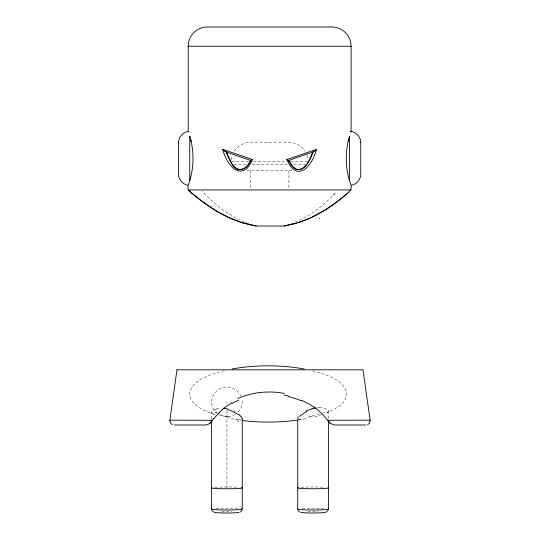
<?xml version="1.0" encoding="UTF-8"?>
<svg xmlns="http://www.w3.org/2000/svg" width="540" height="540" viewBox="0 0 540 540"><rect width="100%" height="100%" fill="white"/><g stroke="black" fill="none" stroke-linecap="round" stroke-linejoin="round"><path stroke-width="0.41" stroke-dasharray="2.7 2.03" d="M231.35 159.516L232.301 155.25M328.455 410.724A22.457 4.84 8.2 0 1 328.394 411.109C328.097 412.756 324.979 413.714 323.973 412.385M319.471 413.89A111.584 107.339 0 0 1 311.499 416.009L309.724 416.441C306.902 418.932 302.569 419.634 298.87 419.229M234.293 151.085C237.843 145.773 243.999 142.411 250.398 142.378L288.887 142.378C295.286 142.411 301.442 145.773 304.992 151.085M335.313 193.091C323.46 205.457 309.771 216.567 293.605 222.689M328.003 412L326.963 412.648C335.59 408.962 348.334 402.759 346.505 391.439C340.956 377.987 324.533 374.288 311.918 370.602M291.472 223.452L292.187 223.202M216.074 409.28L213.138 410.42L211.707 411.811L211.585 419.6M224.343 370.602C211.511 374.497 192.348 378.473 189.439 393.964C190.843 405.756 204.181 410.562 213.766 414.302L211.633 412.688M240.962 419.749L237.769 419.877M297.871 419.999L303.264 419.141M226.922 416.792C231.208 418.082 235.879 420.552 240.793 420.323M231.802 161.615L248.582 161.615M253.368 161.615L285.916 161.615M290.702 161.615L307.483 161.615M233.861 164.268L245.383 164.268M251.964 164.268L287.321 164.268M293.902 164.268L305.424 164.268M246.962 170.681L292.322 170.681M319.43 407.714C322.421 407.882 326.477 407.902 328.334 410.704M236.196 419.681L237.661 419.863M215.372 414.7L213.941 414.362M228.015 416.759L218.565 414.416M247.928 223.276L248.65 223.519M246.49 222.763L245.066 222.217M244.357 221.94C227.981 215.278 214.137 203.762 202.068 191.045M212.328 413.593L211.937 413.228M306.983 155.25L307.935 159.516M328.401 411.109L328.401 418.777M288.887 170.681L288.887 189.088M250.398 170.681L250.398 189.088M226.922 402.044L226.922 403.751M226.922 410.211L226.922 487.877M333.275 194.987A54.047 1.026 -43.8 0 1 334.496 193.894M242.217 400.99A15.336 14.756 0 0 1 237.769 412.472M235.21 414.45A15.336 14.756 0 0 1 213.462 409.111A15.336 14.756 0 0 1 220.55 388.625A15.336 14.756 0 0 1 241.292 396.887M215.015 487.31A15.336 0.898 0 0 1 238.829 487.31M301.158 487.31A15.336 0.898 0 0 1 324.972 487.31M324.02 412.371A15.336 14.756 0 0 1 323.44 412.904M321.55 414.329A15.336 14.756 0 0 1 309.724 416.441M317.453 407.7A16.497 7.925 -19.4 0 1 319.511 407.612M238.997 421.22A40.25 13.372 38 0 1 237.647 421.22M216.506 408.719A16.342 7.945 17.2 0 1 221.177 408.146M215.791 409.138A16.713 6.176 11 0 1 216.689 408.922M211.673 412.682A22.14 5.076 -9 0 1 211.572 412.358M217.154 412.877A33.352 8.019 -15.7 0 1 214.778 412.58M216.074 508.451A15.336 0.898 0 0 1 237.769 508.451M302.218 508.451A15.336 0.898 0 0 1 323.912 508.451M221.738 511.643A12.13 0.716 0 0 1 232.106 511.643M307.881 511.643A12.13 0.716 0 0 1 318.249 511.643"/><path stroke-width="0.81" d="M242.257 509.085L242.257 419.6M328.401 509.085L328.401 420.39M178.538 142.573C178.484 137.106 182.831 132.26 188.183 131.423L188.183 46.244A19.244 19.244 0 0 1 207.421 27L331.857 27A19.244 19.244 0 0 1 351.101 46.244L351.101 131.423C356.393 132.239 360.821 137.099 360.747 142.573M177.005 369.812L362.981 369.812L370.136 420.181L369.954 421.895L369.063 423.549L367.524 424.663M172.476 424.663L170.937 423.549L170.046 421.895L169.864 420.181L176.972 369.812M351.088 131.497L350.946 131.983M189.763 180.671C194.069 166.219 194.062 150.572 189.763 136.127L189.763 180.671C189.054 183.775 186.773 187.13 188.548 190.256M316.568 149.33C312.059 166.293 297.398 183.398 286.767 159.556L316.568 149.33L314.726 150.998M252.511 159.556C242.278 182.966 227.043 166.367 222.716 149.33L252.511 159.556L250.945 160.238M225.848 151.801L250.574 160.454C248.204 166.651 240.01 174.089 234.421 166.644M250.574 160.454C246.969 171.16 235.21 173.097 230.891 161.69M298.161 416.853L297.729 418.048L298.391 419.04M242.035 510.266L240.232 512.062M328.178 510.266L326.12 512.217M211.046 421.868L213.651 418.419M241.913 419.283L242.21 418.129M348.874 191.95C354.598 187.609 348.057 180.164 347.99 174.515C345.229 161.852 345.87 148.541 349.522 136.127L349.522 180.671M219.166 412.567L222.224 409.921M348.773 192.044L348.172 192.578M347.969 192.76L347.193 193.448M346.99 193.617L344.331 195.905M346.478 194.062L341.631 198.14M343.973 196.209C330.365 207.63 315.016 217.357 297.979 222.723M340.787 198.828L341.213 198.484M339.896 199.53L340.349 199.172M339.444 199.894L335.522 202.898M314.604 151.092L314.577 151.112A2.106 0.749 -35.2 0 1 313.423 151.841M334.469 203.668L334.996 203.283M333.929 204.059L326.18 209.331M325.1 210.013L310.763 217.775M232.085 403.339L238.7 400.14M306.106 411.062L312.039 408.827M309.258 218.45L296.399 223.202L284.074 226.004L256.014 226.004L243.013 223.02M296.98 169.547L292.754 166.455L288.704 160.454L313.436 151.801M296.494 223.175L284.074 226.004M351.567 185.234C356.738 184.316 360.788 179.482 360.747 174.224L360.747 142.533M231.991 368.975C255.839 364.784 280.429 364.784 304.276 368.975M297.101 420.127C278.991 422.577 260.557 422.766 242.419 420.518M370.116 420.181L327.807 420.275L322.616 414.281L316.703 409.077L309.805 404.406L301.934 400.41M188.183 46.244L351.101 46.244M288.671 161.615L290.027 161.615M188.183 189.925L351.101 189.925M174.103 425.007L205.551 425L207.65 424.582L209.554 423.509A9.727 5.339 -77.1 0 0 209.669 423.407M365.897 425.007L334.402 425L330.446 423.509A9.727 5.339 77.1 0 1 330.318 423.407M212.193 420.275L169.884 420.181M256.014 226.004L241.853 222.662L228.994 217.708M284.074 395.118L288.745 396.07M255.211 225.382L255.947 225.551M227.88 409.637L234.738 412.128M187.718 185.234C182.547 184.316 178.497 179.482 178.538 174.224L178.538 142.533M297.101 169.587C306.41 170.897 309.744 158.308 312.937 151.976C309.461 164.72 296.966 179.543 288.711 160.454M242.163 222.763L231.458 218.801M286.767 159.556L288.353 160.238M230.668 218.457L216.027 210.857L200.961 200.583M227.664 217.087L220.043 213.179M218.835 212.497L206.915 204.944L195.399 196.162M213.867 512.217L211.808 510.266M299.754 512.062L297.952 510.266M238.37 414.194L238.937 414.585M224.681 151.092L224.708 151.112A2.106 0.749 35.3 0 0 225.862 151.841M224.586 151.018L222.757 149.378M200.016 199.854L200.482 200.219M199.55 199.496L192.146 193.421M195.035 195.865L193.651 194.704M193.293 194.4L191.876 193.185M191.977 193.273L191.356 192.74M191.673 193.016L188.953 190.62M190.654 192.125L189.857 191.423M189.149 190.796L188.514 190.222M327.807 420.275L328.954 421.868M230.513 160.981L226.651 152.705M230.148 160.353L229.547 159.206M227.09 153.826L226.348 151.976M297.729 419.6L297.729 509.085M211.585 420.39L211.585 509.085M319.356 218.417A61.898 0.338 -40.9 0 1 319.613 218.201M188.669 131.463A26.095 1.748 79.2 0 1 189.068 132.091M191.174 141.352A26.42 0.796 75.6 0 1 190.816 139.793M350.217 132.091A26.095 1.748 -79.2 0 1 350.615 131.463M348.469 139.793A26.42 0.796 -75.6 0 1 348.111 141.352M229.345 159.327A79.63 73.373 -74.9 0 1 226.881 153.927M234.218 166.853A33.548 30.537 -78.5 0 1 229.972 160.468M213.921 418.649A59.441 57.652 82.5 0 1 219.362 412.783M222.028 409.685A68.519 67.169 41 0 1 231.869 402.968M237.884 398.452A76.005 72.225 5 0 1 284.411 393.458M288.576 396.698A74.878 69.667 -0.9 0 1 301.671 400.943M330.345 423.238A7.216 3.746 74.7 0 1 329.123 421.862M210.877 421.862A7.216 3.746 -74.7 0 1 209.655 423.238M330.318 423.509A7.216 3.949 77 0 1 329.009 422.152M210.992 422.152A7.216 3.949 -77 0 1 209.682 423.509M241.663 487.627A15.336 0.898 0 0 1 227.657 488.774A15.336 0.898 0 0 1 211.842 487.708M328.144 487.708A15.336 0.898 0 0 1 312.329 488.774A15.336 0.898 0 0 1 298.323 487.627M299.579 416.455A13.919 3.382 -25.4 0 1 306.909 411.46M312.039 408.699A16.497 7.925 -19.4 0 1 316.022 407.869M240.53 416.023A14.337 3.463 24.8 0 1 242.089 418.088M238.545 414.545A13.709 3.503 23 0 1 240.408 416.009M234.178 412.364A14.337 4.259 20.3 0 1 237.587 414.227M223.236 408.24A16.342 7.945 17.2 0 1 227.907 409.003M241.663 508.835A15.336 0.898 0 0 1 227.657 509.983A15.336 0.898 0 0 1 211.842 508.923M328.144 508.923A15.336 0.898 0 0 1 313.065 509.99A15.336 0.898 0 0 1 297.986 508.923M238.916 512.183A12.13 0.716 0 0 1 226.922 513A12.13 0.716 0 0 1 214.92 512.183M325.067 512.183A12.13 0.716 0 0 1 313.065 513A12.13 0.716 0 0 1 301.064 512.183"/></g></svg>
